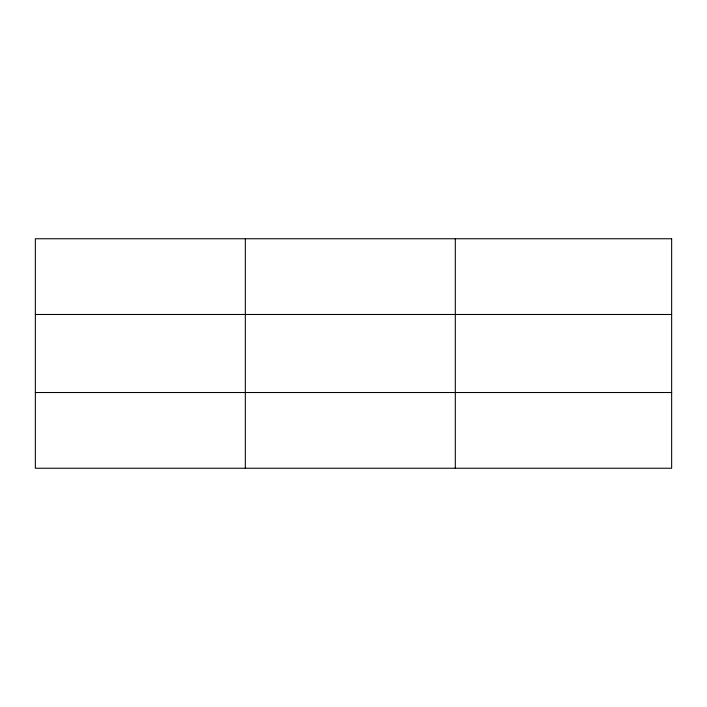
<?xml version="1.0" encoding="UTF-8"?>
<svg xmlns="http://www.w3.org/2000/svg" width="707" height="707" viewBox="0 0 707 707"><rect width="100%" height="100%" fill="white"/><g stroke="black" fill="none" stroke-linecap="round" stroke-linejoin="round"><path stroke-width="1.06" d="M245.329 238.754L245.329 468.246M455.308 238.754L455.308 468.246M35.35 314.482L671.65 314.482M35.35 392.518L671.65 392.518M671.65 238.754L671.65 468.246L35.35 468.246L35.35 238.754L671.65 238.754"/></g></svg>
